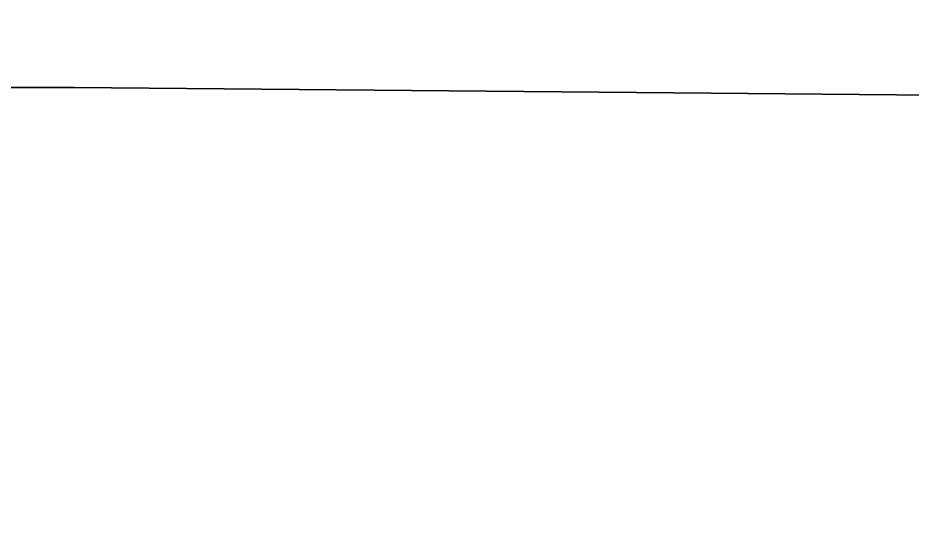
# Model space of a CAD drawing. Header units: millimetres. Extents: x 0 to 1845, y -1231 to 1016.
# Drawn here: x 120.674734 to 120.677518, y 0.024183 to 0.025772 of the extents above; entities that cross this region are included whole.
import ezdxf

# ---------------------------------------------------------------- set-up
doc = ezdxf.new("R2010")
doc.units = ezdxf.units.MM
doc.layers.add('Blocks', color=7, linetype='Continuous')
doc.layers.add('Blocks$Inner', color=7, linetype='Continuous', lineweight=25, true_color=0x007f00)
doc.layers.add('Blocks$Outline', color=7, linetype='Continuous', lineweight=35, true_color=0xff3f3f)

# ---------------------------------------------------------------- blocks, each defined once
blk = doc.blocks.new('Falcon Lounge Chair Front')
at = {"layer": 'Blocks$Inner'}
blk.add_open_spline([(120.6234657, 0.0255559), (120.6749087, 0.0255559)], degree=1, dxfattribs=at)
blk.add_rational_spline([(120.6749087, 0.0255559), (124.3707769, -0.0085926), (128.066724, -0.0085926)], [0.994823290327, 0.993502955941, 0.992194961642], degree=2, dxfattribs=at)
at = {"layer": 'Blocks$Outline'}
for points, weights, knots in [([(119.4179502, 9.7242386), (119.3348284, 9.6809958), (117.0708254, 8.3343807), (117.0888188, 4.986452), (117.115481, 0.0255559), (120.6234657, 0.0255559), (120.6388409, 0.0255559), (120.6645624, 0.0255559), (120.6749087, 0.0255559)], [0.899439159035, 0.894317495031, 0.783741256017, 1, 0.709788858498, 1, 1, 1, 1], [-56.446928, -56.446928, -56.446928, -56.198027, -50.375028, -50.375028, -42.560782, -42.560782, -42.517294, -42.48803, -42.48803, -42.48803]), ([(120.6749087, 0.0255559), (124.3707769, -0.0085926), (128.066724, -0.0085926), (141.7450371, -0.0085926), (155.4233503, -0.0083237)], [0.994823290327, 0.993502955941, 0.992194961642, 0.992194961642, 0.992194961642], [-335.241486, -335.241486, -335.241486, -324.395029, -324.395029, -285.706917, -285.706917, -285.706917])]:
    blk.add_rational_spline(points, weights, degree=2, knots=knots, dxfattribs=at)

msp = doc.modelspace()

# ---------------------------------------------------------------- block references
at = {"layer": 'Blocks'}
msp.add_blockref('Falcon Lounge Chair Front', (0, 0), dxfattribs=at)

doc.saveas('drawing.dxf')
